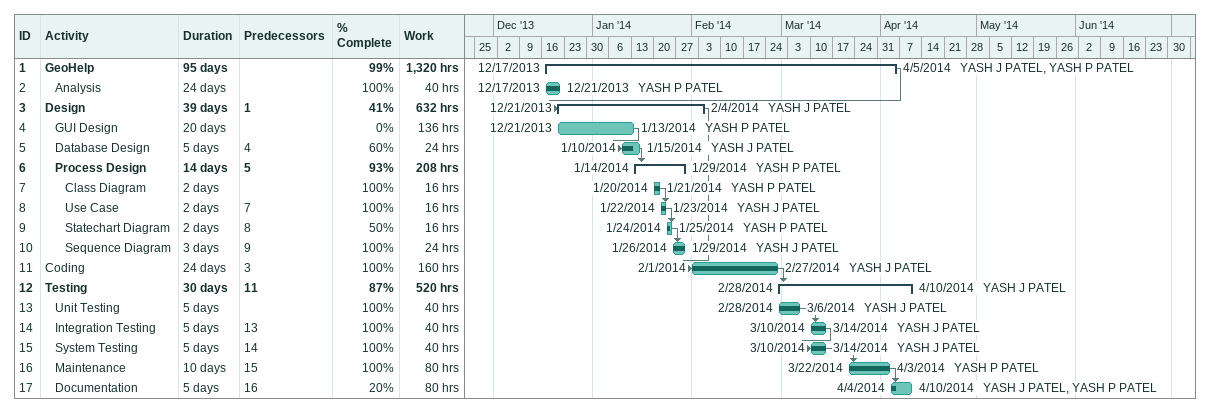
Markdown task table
| ID | Level | Task | Duration | Start | Finish | Predecessors | Resources | % complete | Work (h) |
|---|---|---|---|---|---|---|---|---|---|
| 1 | 1 | **GeoHelp** | 95d | 2013-12-17 | 2014-04-05 |  | YASH J PATEL, YASH P PATEL | 99 | 1320 |
| 2 | 2 | Analysis | 24d | 2013-12-17 | 2013-12-21 |  | YASH P PATEL | 100 | 40 |
| 3 | 1 | **Design** | 39d | 2013-12-21 | 2014-02-04 | 1 | YASH J PATEL | 41 | 632 |
| 4 | 2 | GUI Design | 20d | 2013-12-21 | 2014-01-13 |  | YASH P PATEL | 0 | 136 |
| 5 | 2 | Database Design | 5d | 2014-01-10 | 2014-01-15 | 4 | YASH J PATEL | 60 | 24 |
| 6 | 2 | **Process Design** | 14d | 2014-01-14 | 2014-01-29 | 5 | YASH P PATEL | 93 | 208 |
| 7 | 3 | Class Diagram | 2d | 2014-01-20 | 2014-01-21 |  | YASH P PATEL | 100 | 16 |
| 8 | 3 | Use Case | 2d | 2014-01-22 | 2014-01-23 | 7 | YASH J PATEL | 100 | 16 |
| 9 | 3 | Statechart Diagram | 2d | 2014-01-24 | 2014-01-25 | 8 | YASH P PATEL | 50 | 16 |
| 10 | 3 | Sequence Diagram | 3d | 2014-01-26 | 2014-01-29 | 9 | YASH J PATEL | 100 | 24 |
| 11 | 1 | Coding | 24d | 2014-02-01 | 2014-02-27 | 3 | YASH J PATEL | 100 | 160 |
| 12 | 1 | **Testing** | 30d | 2014-02-28 | 2014-04-10 | 11 | YASH J PATEL | 87 | 520 |
| 13 | 2 | Unit Testing | 5d | 2014-02-28 | 2014-03-06 |  | YASH J PATEL | 100 | 40 |
| 14 | 2 | Integration Testing | 5d | 2014-03-10 | 2014-03-14 | 13 | YASH J PATEL | 100 | 40 |
| 15 | 2 | System Testing | 5d | 2014-03-10 | 2014-03-14 | 14 | YASH J PATEL | 100 | 40 |
| 16 | 2 | Maintenance | 10d | 2014-03-22 | 2014-04-03 | 15 | YASH P PATEL | 100 | 80 |
| 17 | 2 | Documentation | 5d | 2014-04-04 | 2014-04-10 | 16 | YASH J PATEL, YASH P PATEL | 20 | 80 |
